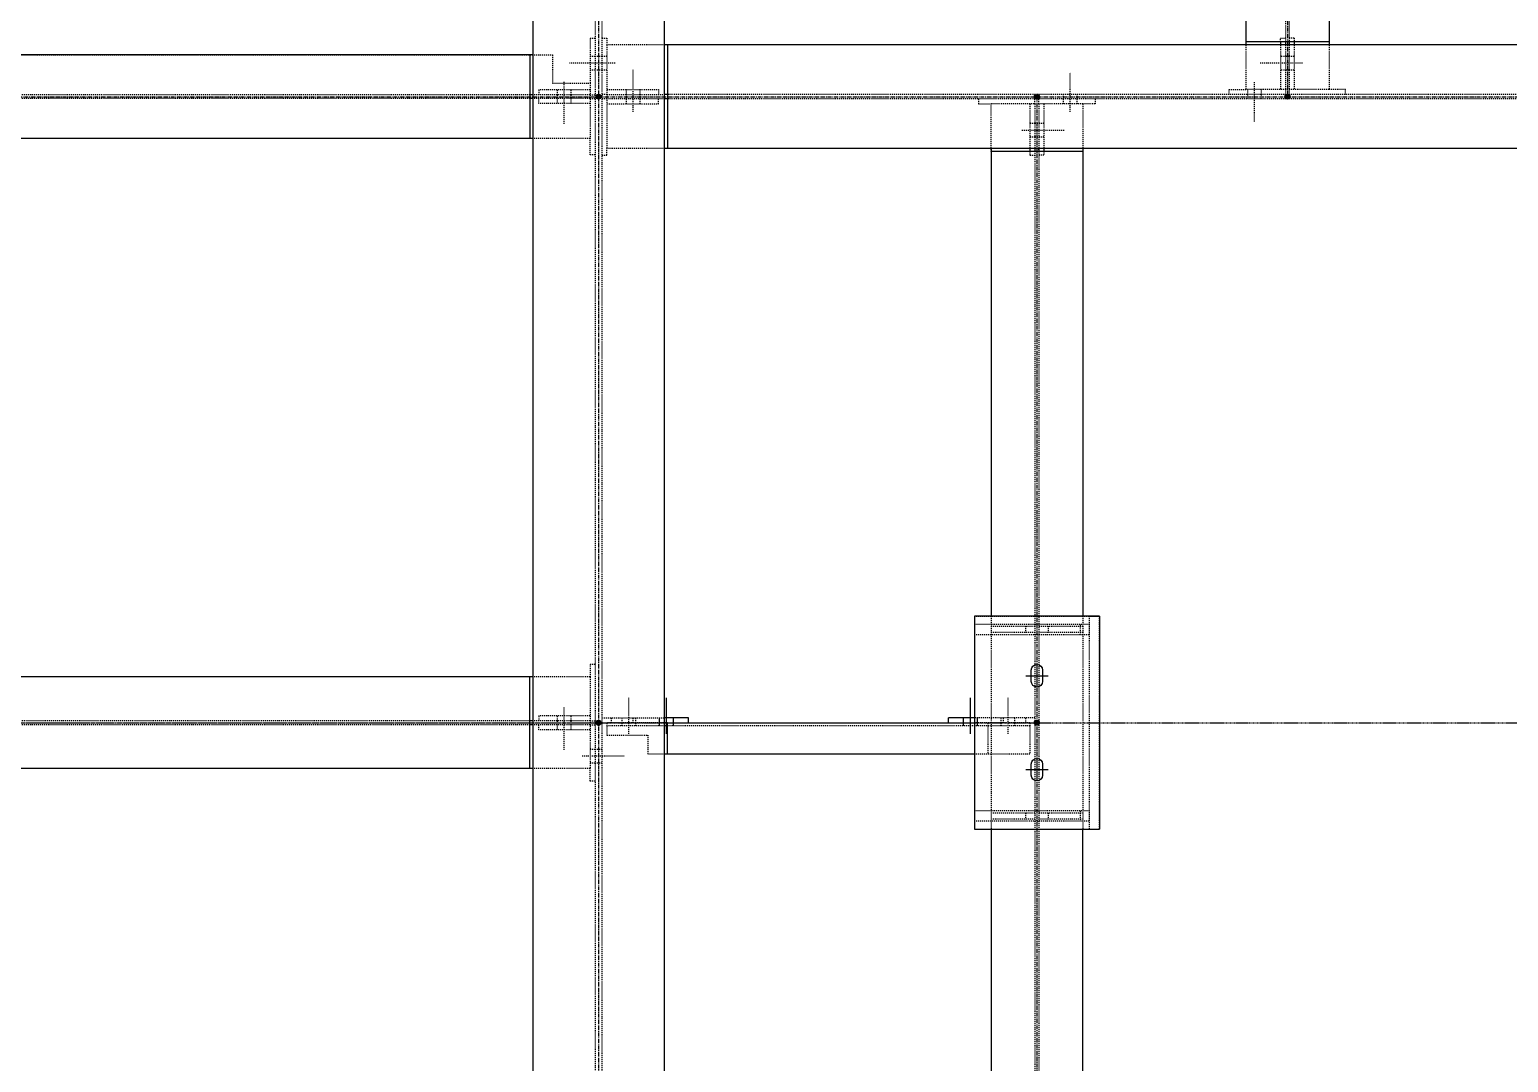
# Model space of a CAD drawing. Header units: millimetres. Extents: x 2102 to 20742, y 12631 to 26594.
# Drawn here: x 11023 to 13385, y 20778 to 22428 of the extents above; entities that cross this region are included whole.
import ezdxf

# ---------------------------------------------------------------- set-up
doc = ezdxf.new("R2010")
doc.units = ezdxf.units.MM
for name, pattern in [('CENTER', [12.7, 7.9375, -1.5875, 1.5875, -1.5875]), ('DXK_LINE_DOT2', [3.9198, 1.9599, -1.9599]), ('DXK_LINE_DOT5', [7.8785, 2.979, -0.9799, 0.9799, -0.9799, 0.9799, -0.9799])]:
    doc.linetypes.add(name, pattern=pattern)
for name, color, linetype in [('1', 7, 'Continuous'), ('2', 7, 'Continuous'), ('4', 7, 'Continuous')]:
    doc.layers.add(name, color=color, linetype=linetype)

# ---------------------------------------------------------------- blocks, each defined once
blk = doc.blocks.new('GridLine-116860372-116906 - 114867')
at = {"layer": '2', "color": 7, "linetype": 'DXK_LINE_DOT5'}
blk.add_line((2535.4, 21320.8), (24512.1, 21320.8), dxfattribs=at)
blk = doc.blocks.new('Part-116860372-114967 - 114867')
at = {"layer": '4', "linetype": 'Continuous'}
for points in [[(15075.6, 25065.8, -1), (15075.6, 25075.8, -1)], [(15075.6, 22565.8, -1), (15075.6, 22575.8, -1)]]:
    blk.add_hatch(color=4, dxfattribs=at).paths.add_polyline_path(points)
at = {"layer": '1', "color": 6, "linetype": 'DXK_LINE_DOT2'}
for p, q in [((14992.3, 25054.1), (14992.3, 24939.6)), ((15158.8, 25054.1), (14992.3, 25054.1)), ((15072, 25054.1), (15072, 23580.8)), ((15079.1, 25054.1), (15079.1, 24939.6)), ((15158.8, 25054.1), (15158.8, 24939.6)), ((15079.1, 24933.3), (15079.1, 22680.6)), ((15072, 23580.8), (15072, 22680.6)), ((14992.3, 22674.4), (14992.3, 22585)), ((15072, 22674.4), (15072, 22585)), ((15079.1, 22674.4), (15079.1, 22585)), ((15158.8, 22674.4), (15158.8, 22585)), ((15158.8, 22585), (14992.3, 22585))]:
    blk.add_line(p, q, dxfattribs=at)
at = {"layer": '2', "color": 2, "linetype": 'Continuous'}
for p, q in [((14992.3, 24939.6), (14992.3, 22674.4)), ((15158.8, 24933.3), (14992.3, 24933.3)), ((15072, 24939.6), (15072, 24933.3)), ((15079.1, 24939.6), (15079.1, 24933.3)), ((15158.8, 24939.6), (15158.8, 22674.4)), ((15158.8, 22680.6), (14992.3, 22680.6)), ((15072, 22680.6), (15072, 22674.4)), ((15079.1, 22680.6), (15079.1, 22674.4))]:
    blk.add_line(p, q, dxfattribs=at)
at = {"layer": '4', "color": 4, "linetype": 'CENTER'}
blk.add_line((15075.6, 25070.8), (15075.6, 22570.8), dxfattribs=at)
at = {"layer": '4', "color": 4, "linetype": 'Continuous'}
for centre in [(15075.6, 25070.8), (15075.6, 22570.8)]:
    blk.add_circle(centre, 5, dxfattribs=at)
blk = doc.blocks.new('Part-116860372-114946 - 114867')
at = {"layer": '1', "color": 6, "linetype": 'DXK_LINE_DOT2'}
for p, q in [((13707.3, 24933.3), (13707.3, 19233.3)), ((13693.8, 24329.8), (13693.8, 19233.3))]:
    blk.add_line(p, q, dxfattribs=at)
at = {"layer": '2', "color": 2, "linetype": 'Continuous'}
for p, q in [((13569.3, 24933.3), (13569.3, 19227.1)), ((13831.8, 19227.1), (13831.8, 24933.3))]:
    blk.add_line(p, q, dxfattribs=at)
at = {"layer": '4', "color": 4, "linetype": 'CENTER'}
blk.add_line((13700.6, 25070.8), (13700.6, 19070.8), dxfattribs=at)
blk = doc.blocks.new('Part-116860372-114943 - 114867')
at = {"layer": '4', "linetype": 'Continuous'}
blk.add_hatch(color=4, dxfattribs=at).paths.add_polyline_path([(13700.6, 21315.8, -1), (13700.6, 21325.8, -1)])
at = {"layer": '1', "color": 6, "linetype": 'DXK_LINE_DOT2'}
for p, q in [((13683.8, 21412.3), (13569.3, 21412.3)), ((13683.8, 21412.3), (13683.8, 21229.3)), ((13563.1, 21316.9), (9958.1, 21316.9)), ((13683.8, 21324.8), (12442, 21324.8)), ((13683.8, 21316.9), (13569.3, 21316.9)), ((13683.8, 21229.3), (13563.1, 21229.3))]:
    blk.add_line(p, q, dxfattribs=at)
at = {"layer": '2', "color": 2, "linetype": 'Continuous'}
for p, q in [((13569.3, 21412.3), (9958.1, 21412.3)), ((13563.1, 21229.3), (13563.1, 21412.3)), ((13569.3, 21324.8), (13563.1, 21324.8)), ((13569.3, 21316.9), (13563.1, 21316.9)), ((13569.3, 21229.3), (9958.1, 21229.3))]:
    blk.add_line(p, q, dxfattribs=at)
at = {"layer": '4', "color": 4, "linetype": 'CENTER'}
blk.add_line((9575.6, 21320.8), (13700.6, 21320.8), dxfattribs=at)
at = {"layer": '4', "color": 4, "linetype": 'Continuous'}
blk.add_circle((13700.6, 21320.8), 5, dxfattribs=at)
blk = doc.blocks.new('Part-116860372-114950 - 114867')
at = {"layer": '4', "linetype": 'Continuous'}
for points in [[(12325.6, 22565.8, -1), (12325.6, 22575.8, -1)], [(13700.6, 22565.8, -1), (13700.6, 22575.8, -1)]]:
    blk.add_hatch(color=4, dxfattribs=at).paths.add_polyline_path(points)
at = {"layer": '1', "color": 6, "linetype": 'DXK_LINE_DOT2'}
for p, q in [((12417.1, 22654.1), (12339.5, 22654.1)), ((12339.5, 22487.6), (12339.5, 22654.1)), ((12423.3, 22654.1), (13608.8, 22654.1)), ((13608.8, 22654.1), (13608.8, 22597.8)), ((13608.8, 22597.8), (13683.8, 22597.8)), ((13683.8, 22597.8), (13683.8, 22487.6)), ((12417.1, 22574.4), (12339.5, 22574.4)), ((12417.1, 22567.3), (12339.5, 22567.3)), ((13563.1, 22574.4), (12423.3, 22574.4)), ((13563.1, 22567.3), (12423.3, 22567.3)), ((13683.8, 22574.4), (13569.3, 22574.4)), ((13683.8, 22567.3), (13569.3, 22567.3)), ((12417.1, 22487.6), (12339.5, 22487.6)), ((13683.8, 22487.6), (13569.3, 22487.6))]:
    blk.add_line(p, q, dxfattribs=at)
at = {"layer": '2', "color": 2, "linetype": 'Continuous'}
for p, q in [((13569.3, 22654.1), (12417.1, 22654.1)), ((12423.3, 22654.1), (12423.3, 22487.6)), ((13563.1, 22654.1), (13563.1, 22487.6)), ((12423.3, 22574.4), (12417.1, 22574.4)), ((12423.3, 22567.3), (12417.1, 22567.3)), ((13569.3, 22574.4), (13563.1, 22574.4)), ((13569.3, 22567.3), (13563.1, 22567.3)), ((13569.3, 22487.6), (12417.1, 22487.6))]:
    blk.add_line(p, q, dxfattribs=at)
at = {"layer": '4', "color": 4, "linetype": 'CENTER'}
blk.add_line((12325.6, 22570.8), (13700.6, 22570.8), dxfattribs=at)
at = {"layer": '4', "color": 4, "linetype": 'Continuous'}
for centre in [(12325.6, 22570.8), (13700.6, 22570.8)]:
    blk.add_circle(centre, 5, dxfattribs=at)
blk = doc.blocks.new('Part-116860372-116410 - 114867')
at = {"layer": '1', "color": 6, "linetype": 'DXK_LINE_DOT2'}
for p, q in [((14579.5, 21140.8), (14667.1, 21140.8)), ((14598.3, 21140.8), (14598.3, 21128.3)), ((14667.1, 21128.3), (14579.5, 21128.3))]:
    blk.add_line(p, q, dxfattribs=at)
blk = doc.blocks.new('Part-116860372-114966 - 114867')
at = {"layer": '4', "linetype": 'Continuous'}
blk.add_hatch(color=4, dxfattribs=at).paths.add_polyline_path([(13700.6, 22565.8, -1), (13700.6, 22575.8, -1)])
at = {"layer": '1', "color": 6, "linetype": 'DXK_LINE_DOT2'}
for p, q in [((13717.3, 22674.4), (13717.3, 22467.3)), ((13831.8, 22674.4), (13717.3, 22674.4)), ((13717.3, 22575), (13831.8, 22575)), ((13831.8, 22566.6), (13717.3, 22566.6)), ((17706.8, 22575), (13838.1, 22575)), ((17706.8, 22566.6), (13838.1, 22566.6)), ((13831.8, 22467.3), (13717.3, 22467.3))]:
    blk.add_line(p, q, dxfattribs=at)
at = {"layer": '2', "color": 2, "linetype": 'Continuous'}
for p, q in [((15613.1, 22674.4), (13831.8, 22674.4)), ((13838.1, 22674.4), (13838.1, 22467.3)), ((13838.1, 22575), (13831.8, 22575)), ((13838.1, 22566.6), (13831.8, 22566.6)), ((15613.1, 22467.3), (13831.8, 22467.3))]:
    blk.add_line(p, q, dxfattribs=at)
at = {"layer": '4', "color": 4, "linetype": 'CENTER'}
blk.add_line((13700.6, 22570.8), (17825.6, 22570.8), dxfattribs=at)
at = {"layer": '4', "color": 4, "linetype": 'Continuous'}
blk.add_circle((13700.6, 22570.8), 5, dxfattribs=at)
blk = doc.blocks.new('Part-116860372-114971 - 114867')
at = {"layer": '4', "linetype": 'Continuous'}
for points in [[(14575.6, 22565.8, -1), (14575.6, 22575.8, -1)], [(14575.6, 19940.8, -1), (14575.6, 19950.8, -1)]]:
    blk.add_hatch(color=4, dxfattribs=at).paths.add_polyline_path(points)
at = {"layer": '1', "color": 6, "linetype": 'DXK_LINE_DOT2'}
for p, q in [((14484.1, 22461), (14484.1, 22556.6)), ((14667.1, 22556.6), (14484.1, 22556.6)), ((14571.6, 22556.6), (14571.6, 21320.8)), ((14579.5, 22556.6), (14579.5, 22467.3)), ((14667.1, 22556.6), (14667.1, 22461)), ((14579.5, 22461), (14579.5, 20043.6)), ((14484.1, 21533.3), (14484.1, 21108.3)), ((14667.1, 21533.3), (14667.1, 21108.3)), ((14571.6, 21320.8), (14571.6, 20043.6)), ((14571.6, 20037.3), (14571.6, 19959.8)), ((14579.5, 20037.3), (14579.5, 19959.8)), ((14579.5, 19959.8), (14571.6, 19959.8))]:
    blk.add_line(p, q, dxfattribs=at)
at = {"layer": '2', "color": 2, "linetype": 'Continuous'}
for p, q in [((14484.1, 22467.3), (14484.1, 21533.3)), ((14571.6, 22467.3), (14571.6, 22461)), ((14579.5, 22467.3), (14579.5, 22461)), ((14667.1, 22467.3), (14667.1, 21533.3)), ((14667.1, 22461), (14484.1, 22461)), ((14484.1, 21108.3), (14484.1, 20043.6)), ((14667.1, 20043.6), (14667.1, 21108.3)), ((14484.1, 20043.6), (14667.1, 20043.6)), ((14571.6, 20043.6), (14571.6, 20037.3)), ((14579.5, 20043.6), (14579.5, 20037.3))]:
    blk.add_line(p, q, dxfattribs=at)
at = {"layer": '4', "color": 4, "linetype": 'CENTER'}
blk.add_line((14575.6, 22570.8), (14575.6, 19945.8), dxfattribs=at)
at = {"layer": '4', "color": 4, "linetype": 'Continuous'}
for centre in [(14575.6, 22570.8), (14575.6, 19945.8)]:
    blk.add_circle(centre, 5, dxfattribs=at)
blk = doc.blocks.new('Part-116860372-115050 - 114867')
at = {"layer": '4', "linetype": 'Continuous'}
for points in [[(13700.6, 21315.8, -1), (13700.6, 21325.8, -1)], [(14575.6, 21315.8, -1), (14575.6, 21325.8, -1)]]:
    blk.add_hatch(color=4, dxfattribs=at).paths.add_polyline_path(points)
at = {"layer": '1', "color": 6, "linetype": 'DXK_LINE_DOT2'}
for p, q in [((13717.3, 21320.8), (13717.3, 21295.8)), ((13838.1, 21320.8), (13717.3, 21320.8)), ((13831.8, 21314.6), (13717.3, 21314.6)), ((14561.6, 21314.6), (13838.1, 21314.6)), ((14561.6, 21320.8), (14450.6, 21320.8)), ((14477.8, 21320.8), (14477.8, 21258.3)), ((14561.6, 21320.8), (14561.6, 21258.3)), ((13717.3, 21295.8), (13798.6, 21295.8)), ((13798.6, 21295.8), (13798.6, 21258.3)), ((13831.8, 21258.3), (13798.6, 21258.3)), ((14561.6, 21258.3), (14450.6, 21258.3))]:
    blk.add_line(p, q, dxfattribs=at)
at = {"layer": '2', "color": 2, "linetype": 'Continuous'}
for p, q in [((13838.1, 21314.6), (13831.8, 21314.6)), ((13838.1, 21258.3), (13838.1, 21320.8)), ((13838.1, 21320.8), (14450.6, 21320.8)), ((14450.6, 21258.3), (13831.8, 21258.3))]:
    blk.add_line(p, q, dxfattribs=at)
at = {"layer": '4', "color": 4, "linetype": 'CENTER'}
for p, q in [((13700.6, 21320.8), (13717.3, 21320.8)), ((13838.1, 21320.8), (14450.6, 21320.8)), ((14561.6, 21320.8), (14575.6, 21320.8))]:
    blk.add_line(p, q, dxfattribs=at)
at = {"layer": '4', "color": 4, "linetype": 'Continuous'}
for centre in [(13700.6, 21320.8), (14575.6, 21320.8)]:
    blk.add_circle(centre, 5, dxfattribs=at)
blk = doc.blocks.new('Bolt-116860372-115752 - 114867')
at = {"layer": '1', "color": 1, "linetype": 'DXK_LINE_DOT2'}
for p, q in [((14517.9, 21298.3), (14517.9, 21370.8)), ((14504.1, 21320.8), (14504.1, 21330.8)), ((14504.1, 21314.6), (14504.1, 21320.8)), ((14531.6, 21320.8), (14531.6, 21330.8)), ((14531.6, 21314.6), (14531.6, 21320.8))]:
    blk.add_line(p, q, dxfattribs=at)
at = {"layer": '2', "color": 1, "linetype": 'Continuous'}
for p, q in [((14442.9, 21298.3), (14442.9, 21370.8)), ((14429.1, 21320.8), (14429.1, 21330.8)), ((14429.1, 21314.6), (14429.1, 21320.8)), ((14456.6, 21320.8), (14456.6, 21330.8)), ((14456.6, 21314.6), (14456.6, 21320.8))]:
    blk.add_line(p, q, dxfattribs=at)
blk = doc.blocks.new('Bolt-116860372-115754 - 114867')
at = {"layer": '1', "color": 1, "linetype": 'DXK_LINE_DOT2'}
for p, q in [((13761.1, 21298.3), (13761.1, 21370.8)), ((13747.3, 21320.8), (13747.3, 21330.8)), ((13747.3, 21314.6), (13747.3, 21320.8)), ((13774.8, 21320.8), (13774.8, 21330.8)), ((13774.8, 21314.6), (13774.8, 21320.8))]:
    blk.add_line(p, q, dxfattribs=at)
at = {"layer": '2', "color": 1, "linetype": 'Continuous'}
for p, q in [((13836.1, 21298.3), (13836.1, 21370.8)), ((13822.3, 21320.8), (13822.3, 21330.8)), ((13822.3, 21314.6), (13822.3, 21320.8)), ((13849.8, 21320.8), (13849.8, 21330.8)), ((13849.8, 21314.6), (13849.8, 21320.8))]:
    blk.add_line(p, q, dxfattribs=at)
blk = doc.blocks.new('Part-116860372-116407 - 114867')
at = {"layer": '1', "color": 6, "linetype": 'DXK_LINE_DOT2'}
for p, q in [((14484.1, 21513.3), (14571.6, 21513.3)), ((14571.6, 21500.8), (14484.1, 21500.8)), ((14552.9, 21513.3), (14552.9, 21500.8))]:
    blk.add_line(p, q, dxfattribs=at)
blk = doc.blocks.new('Part-116860372-116409 - 114867')
at = {"layer": '1', "color": 6, "linetype": 'DXK_LINE_DOT2'}
for p, q in [((14484.1, 21140.8), (14571.6, 21140.8)), ((14552.9, 21140.8), (14552.9, 21128.3)), ((14571.6, 21128.3), (14484.1, 21128.3))]:
    blk.add_line(p, q, dxfattribs=at)
blk = doc.blocks.new('Part-116860372-115472 - 114867')
at = {"layer": '1', "color": 6, "linetype": 'DXK_LINE_DOT2'}
for p, q in [((15089.1, 22687.5), (15079.1, 22687.5)), ((15079.1, 22680.6), (15079.1, 22674.4)), ((15089.1, 22687.5), (15089.1, 22680.6)), ((15089.1, 22674.4), (15089.1, 22585)), ((15079.1, 22585), (15079.1, 22575)), ((15191.6, 22585), (15158.8, 22585)), ((15191.6, 22575), (15191.6, 22585))]:
    blk.add_line(p, q, dxfattribs=at)
at = {"layer": '2', "color": 2, "linetype": 'Continuous'}
blk.add_line((15089.1, 22680.6), (15089.1, 22674.4), dxfattribs=at)
blk = doc.blocks.new('Part-116860372-115498 - 114867')
at = {"layer": '1', "color": 6, "linetype": 'DXK_LINE_DOT2'}
for p, q in [((13717.3, 22566.6), (13707.3, 22566.6)), ((13717.3, 22556.6), (13819.8, 22556.6)), ((13819.8, 22556.6), (13819.8, 22566.6)), ((13717.3, 22454.1), (13717.3, 22467.3)), ((13707.3, 22454.1), (13717.3, 22454.1))]:
    blk.add_line(p, q, dxfattribs=at)
blk = doc.blocks.new('Part-116860372-115504 - 114867')
at = {"layer": '1', "color": 6, "linetype": 'DXK_LINE_DOT2'}
for p, q in [((14459.1, 22566.6), (14459.1, 22556.6)), ((14459.1, 22556.6), (14484.1, 22556.6)), ((14561.6, 22556.6), (14561.6, 22467.3)), ((14571.6, 22556.6), (14571.6, 22566.6)), ((14561.6, 22461), (14561.6, 22454.1)), ((14561.6, 22454.1), (14571.6, 22454.1))]:
    blk.add_line(p, q, dxfattribs=at)
at = {"layer": '2', "color": 2, "linetype": 'Continuous'}
blk.add_line((14561.6, 22467.3), (14561.6, 22461), dxfattribs=at)
blk = doc.blocks.new('Bolt-116860372-115480 - 114867')
at = {"layer": '1', "color": 1, "linetype": 'DXK_LINE_DOT2'}
for p, q in [((14995.8, 22585), (14995.8, 22575)), ((15009.5, 22599.6), (15009.5, 22520.8)), ((15023.3, 22585), (15023.3, 22575)), ((14995.8, 22575), (14995.8, 22566.6)), ((15023.3, 22575), (15023.3, 22566.6))]:
    blk.add_line(p, q, dxfattribs=at)
blk = doc.blocks.new('Part-116860372-115471 - 114867')
at = {"layer": '1', "color": 6, "linetype": 'DXK_LINE_DOT2'}
for p, q in [((15062, 22680.6), (15062, 22687.5)), ((15062, 22687.5), (15072, 22687.5)), ((15062, 22674.4), (15062, 22585)), ((15072, 22680.6), (15072, 22674.4)), ((14959.5, 22575), (14959.5, 22585)), ((14959.5, 22585), (14992.3, 22585)), ((15072, 22585), (15072, 22575))]:
    blk.add_line(p, q, dxfattribs=at)
at = {"layer": '2', "color": 2, "linetype": 'Continuous'}
blk.add_line((15062, 22680.6), (15062, 22674.4), dxfattribs=at)
blk = doc.blocks.new('Bolt-116860372-115473 - 114867')
at = {"layer": '1', "color": 1, "linetype": 'DXK_LINE_DOT2'}
for p, q in [((15072, 22651.3), (15062, 22651.3)), ((15079.1, 22651.3), (15072, 22651.3)), ((15089.1, 22651.3), (15079.1, 22651.3)), ((15105.4, 22637.5), (15020.4, 22637.5)), ((15072, 22623.8), (15062, 22623.8)), ((15079.1, 22623.8), (15072, 22623.8)), ((15089.1, 22623.8), (15079.1, 22623.8))]:
    blk.add_line(p, q, dxfattribs=at)
blk = doc.blocks.new('Part-116860372-115497 - 114867')
at = {"layer": '1', "color": 6, "linetype": 'DXK_LINE_DOT2'}
for p, q in [((13707.3, 22687.5), (13717.3, 22687.5)), ((13717.3, 22687.5), (13717.3, 22674.4)), ((13717.3, 22585), (13819.8, 22585)), ((13819.8, 22585), (13819.8, 22575)), ((13717.3, 22575), (13707.3, 22575))]:
    blk.add_line(p, q, dxfattribs=at)
blk = doc.blocks.new('Bolt-116860372-115499 - 114867')
at = {"layer": '1', "color": 1, "linetype": 'DXK_LINE_DOT2'}
for p, q in [((13769.8, 22540.4), (13769.8, 22625.4)), ((13756.1, 22575), (13756.1, 22585)), ((13783.6, 22575), (13783.6, 22585)), ((13756.1, 22566.6), (13756.1, 22575)), ((13756.1, 22556.6), (13756.1, 22566.6)), ((13783.6, 22566.6), (13783.6, 22575)), ((13783.6, 22556.6), (13783.6, 22566.6))]:
    blk.add_line(p, q, dxfattribs=at)
blk = doc.blocks.new('Bolt-116860372-115501 - 114867')
at = {"layer": '1', "color": 1, "linetype": 'DXK_LINE_DOT2'}
for p, q in [((13693.8, 22651.3), (13683.8, 22651.3)), ((13707.3, 22651.3), (13693.8, 22651.3)), ((13717.3, 22651.3), (13707.3, 22651.3)), ((13733.6, 22637.5), (13642.3, 22637.5)), ((13693.8, 22623.8), (13683.8, 22623.8)), ((13707.3, 22623.8), (13693.8, 22623.8)), ((13717.3, 22623.8), (13707.3, 22623.8))]:
    blk.add_line(p, q, dxfattribs=at)
blk = doc.blocks.new('Part-116860372-115503 - 114867')
at = {"layer": '1', "color": 6, "linetype": 'DXK_LINE_DOT2'}
for p, q in [((14579.5, 22556.6), (14579.5, 22566.6)), ((14589.5, 22556.6), (14589.5, 22467.3)), ((14692, 22556.6), (14667.1, 22556.6)), ((14692, 22566.6), (14692, 22556.6)), ((14579.5, 22461), (14579.5, 22467.3)), ((14589.5, 22454.1), (14579.5, 22454.1)), ((14589.5, 22461), (14589.5, 22454.1))]:
    blk.add_line(p, q, dxfattribs=at)
at = {"layer": '2', "color": 2, "linetype": 'Continuous'}
blk.add_line((14589.5, 22467.3), (14589.5, 22461), dxfattribs=at)
blk = doc.blocks.new('Bolt-116860372-115505 - 114867')
at = {"layer": '1', "color": 1, "linetype": 'DXK_LINE_DOT2'}
for p, q in [((14545.4, 22504.1), (14630.4, 22504.1)), ((14561.6, 22517.9), (14571.6, 22517.9)), ((14571.6, 22517.9), (14579.5, 22517.9)), ((14579.5, 22517.9), (14589.5, 22517.9)), ((14561.6, 22490.4), (14571.6, 22490.4)), ((14571.6, 22490.4), (14579.5, 22490.4)), ((14579.5, 22490.4), (14589.5, 22490.4))]:
    blk.add_line(p, q, dxfattribs=at)
blk = doc.blocks.new('Part-116860372-115882 - 114867')
at = {"layer": '1', "color": 6, "linetype": 'DXK_LINE_DOT2'}
for p, q in [((13693.8, 21437.3), (13683.8, 21437.3)), ((13683.8, 21437.3), (13683.8, 21412.3)), ((13683.8, 21334.8), (13581.3, 21334.8)), ((13581.3, 21334.8), (13581.3, 21324.8)), ((13683.8, 21324.8), (13693.8, 21324.8))]:
    blk.add_line(p, q, dxfattribs=at)
blk = doc.blocks.new('Bolt-116860372-115526 - 114867')
at = {"layer": '1', "color": 1, "linetype": 'DXK_LINE_DOT2'}
for p, q in [((14642, 22540.4), (14642, 22619.1)), ((14628.3, 22566.6), (14628.3, 22575)), ((14628.3, 22556.6), (14628.3, 22566.6)), ((14655.8, 22566.6), (14655.8, 22575)), ((14655.8, 22556.6), (14655.8, 22566.6))]:
    blk.add_line(p, q, dxfattribs=at)
blk = doc.blocks.new('Part-116860372-115561 - 114867')
at = {"layer": '1', "color": 6, "linetype": 'DXK_LINE_DOT2'}
for p, q in [((13581.3, 22557.3), (13581.3, 22567.3)), ((13683.8, 22557.3), (13581.3, 22557.3)), ((13683.8, 22567.3), (13693.8, 22567.3)), ((13683.8, 22454.8), (13683.8, 22487.6)), ((13693.8, 22454.8), (13683.8, 22454.8))]:
    blk.add_line(p, q, dxfattribs=at)
blk = doc.blocks.new('Part-116860372-115562 - 114867')
at = {"layer": '1', "color": 6, "linetype": 'DXK_LINE_DOT2'}
for p, q in [((13693.8, 22686.9), (13683.8, 22686.9)), ((13683.8, 22686.9), (13683.8, 22597.8)), ((13683.8, 22584.4), (13581.3, 22584.4)), ((13581.3, 22584.4), (13581.3, 22574.4)), ((13683.8, 22574.4), (13693.8, 22574.4))]:
    blk.add_line(p, q, dxfattribs=at)
blk = doc.blocks.new('Bolt-116860372-115563 - 114867')
at = {"layer": '1', "color": 1, "linetype": 'DXK_LINE_DOT2'}
for p, q in [((13617.6, 22584.4), (13617.6, 22574.4)), ((13631.3, 22600.6), (13631.3, 22515.6)), ((13645.1, 22584.4), (13645.1, 22574.4)), ((13617.6, 22574.4), (13617.6, 22567.3)), ((13617.6, 22567.3), (13617.6, 22557.3)), ((13645.1, 22574.4), (13645.1, 22567.3)), ((13645.1, 22567.3), (13645.1, 22557.3))]:
    blk.add_line(p, q, dxfattribs=at)
blk = doc.blocks.new('Part-116860372-116383 - 114867')
at = {"layer": '1', "color": 6, "linetype": 'DXK_LINE_DOT2'}
for p, q in [((14680.6, 21517.1), (14450.6, 21517.1)), ((14450.6, 21517.1), (14450.6, 21497.1)), ((14450.6, 21497.1), (14680.6, 21497.1)), ((14661.8, 21517.1), (14661.8, 21497.1)), ((14680.6, 21497.1), (14680.6, 21517.1))]:
    blk.add_line(p, q, dxfattribs=at)
blk = doc.blocks.new('Part-116860372-115751 - 114867')
at = {"layer": '1', "color": 6, "linetype": 'DXK_LINE_DOT2'}
for p, q in [((14399.2, 21320.8), (14399.2, 21330.8)), ((14571.6, 21330.8), (14450.6, 21330.8)), ((14509.1, 21320.8), (14509.1, 21330.8)), ((14552.9, 21330.8), (14552.9, 21320.8))]:
    blk.add_line(p, q, dxfattribs=at)
at = {"layer": '2', "color": 2, "linetype": 'Continuous'}
for p in [(14450.6, 21330.8), (14399.1, 21320.8)]:
    blk.add_line(p, (14399.1, 21330.8), dxfattribs=at)
blk = doc.blocks.new('Bolt-116860372-115883 - 114867')
at = {"layer": '1', "color": 1, "linetype": 'DXK_LINE_DOT2'}
for p, q in [((13631.3, 21351), (13631.3, 21266)), ((13617.6, 21334.8), (13617.6, 21324.8)), ((13617.6, 21324.8), (13617.6, 21316.9)), ((13617.6, 21316.9), (13617.6, 21306.9)), ((13645.1, 21334.8), (13645.1, 21324.8)), ((13645.1, 21324.8), (13645.1, 21316.9)), ((13645.1, 21316.9), (13645.1, 21306.9))]:
    blk.add_line(p, q, dxfattribs=at)
blk = doc.blocks.new('Part-116860372-115753 - 114867')
at = {"layer": '1', "color": 6, "linetype": 'DXK_LINE_DOT2'}
for p, q in [((13707.3, 21330.8), (13831.8, 21330.8)), ((13726.1, 21320.8), (13726.1, 21330.8)), ((13769.8, 21320.8), (13769.8, 21330.8)), ((13879.8, 21320.8), (13879.8, 21330.8))]:
    blk.add_line(p, q, dxfattribs=at)
at = {"layer": '2', "color": 2, "linetype": 'Continuous'}
for p, q in [((13879.8, 21330.8), (13831.8, 21330.8)), ((13838.1, 21320.8), (13831.8, 21320.8)), ((13879.8, 21320.8), (13879.8, 21330.8))]:
    blk.add_line(p, q, dxfattribs=at)
blk = doc.blocks.new('Part-116860372-115881 - 114867')
at = {"layer": '1', "color": 6, "linetype": 'DXK_LINE_DOT2'}
for p, q in [((13581.3, 21306.9), (13581.3, 21316.9)), ((13683.8, 21316.9), (13693.8, 21316.9)), ((13683.8, 21306.9), (13581.3, 21306.9)), ((13683.8, 21204.4), (13683.8, 21229.3)), ((13693.8, 21204.4), (13683.8, 21204.4))]:
    blk.add_line(p, q, dxfattribs=at)
blk = doc.blocks.new('Bolt-116860372-115884 - 114867')
at = {"layer": '1', "color": 1, "linetype": 'DXK_LINE_DOT2'}
for p, q in [((13683.8, 21268.1), (13693.8, 21268.1)), ((13693.8, 21268.1), (13707.3, 21268.1)), ((13667.6, 21254.4), (13752.6, 21254.4)), ((13683.8, 21240.6), (13693.8, 21240.6)), ((13693.8, 21240.6), (13707.3, 21240.6))]:
    blk.add_line(p, q, dxfattribs=at)
blk = doc.blocks.new('Part-116860372-116408 - 114867')
at = {"layer": '1', "color": 6, "linetype": 'DXK_LINE_DOT2'}
for p, q in [((14579.5, 21513.3), (14667.1, 21513.3)), ((14667.1, 21500.8), (14579.5, 21500.8)), ((14598.3, 21513.3), (14598.3, 21500.8))]:
    blk.add_line(p, q, dxfattribs=at)
blk = doc.blocks.new('Bolt-116860372-116384 - 114867')
at = {"layer": '2', "color": 1, "linetype": 'Continuous'}
for p, q in [((14565.2, 21430.1), (14567.6, 21433.8)), ((14567.6, 21433.8), (14571.3, 21436.2)), ((14571.3, 21436.2), (14575.6, 21437.1)), ((14575.6, 21437.1), (14575.6, 21437.1)), ((14575.6, 21437.1), (14579.9, 21436.2)), ((14575.6, 21437.1), (14575.6, 21392.1)), ((14579.9, 21436.2), (14583.5, 21433.8)), ((14583.5, 21433.8), (14586, 21430.1)), ((14553.1, 21414.6), (14598.1, 21414.6)), ((14564.3, 21425.8), (14565.2, 21430.1)), ((14564.3, 21403.3), (14564.3, 21425.8)), ((14565.2, 21399), (14564.3, 21403.3)), ((14586, 21430.1), (14586.8, 21425.8)), ((14586.8, 21403.3), (14586, 21399)), ((14586.8, 21425.8), (14586.8, 21403.3)), ((14567.6, 21395.4), (14565.2, 21399)), ((14571.3, 21392.9), (14567.6, 21395.4)), ((14575.6, 21392.1), (14571.3, 21392.9)), ((14579.9, 21392.9), (14575.6, 21392.1)), ((14575.6, 21392.1), (14575.6, 21392.1)), ((14583.5, 21395.4), (14579.9, 21392.9)), ((14586, 21399), (14583.5, 21395.4)), ((14553.1, 21227.1), (14598.1, 21227.1)), ((14564.3, 21238.3), (14565.2, 21242.6)), ((14564.3, 21215.8), (14564.3, 21238.3)), ((14565.2, 21242.6), (14567.6, 21246.3)), ((14567.6, 21246.3), (14571.3, 21248.7)), ((14571.3, 21248.7), (14575.6, 21249.6)), ((14575.6, 21249.6), (14575.6, 21249.6)), ((14575.6, 21249.6), (14579.9, 21248.7)), ((14575.6, 21249.6), (14575.6, 21204.6)), ((14579.9, 21248.7), (14583.5, 21246.3)), ((14583.5, 21246.3), (14586, 21242.6)), ((14586, 21242.6), (14586.8, 21238.3)), ((14586.8, 21238.3), (14586.8, 21215.8)), ((14565.2, 21211.5), (14564.3, 21215.8)), ((14567.6, 21207.9), (14565.2, 21211.5)), ((14571.3, 21205.4), (14567.6, 21207.9)), ((14575.6, 21204.6), (14571.3, 21205.4)), ((14579.9, 21205.4), (14575.6, 21204.6)), ((14575.6, 21204.6), (14575.6, 21204.6)), ((14583.6, 21207.9), (14579.9, 21205.4)), ((14586, 21211.5), (14583.6, 21207.9)), ((14586.8, 21215.8), (14586, 21211.5))]:
    blk.add_line(p, q, dxfattribs=at)
blk = doc.blocks.new('Part-116860372-116380 - 114867')
at = {"layer": '1', "color": 6, "linetype": 'DXK_LINE_DOT2'}
for p, q in [((14680.6, 21108.3), (14680.6, 21533.3)), ((14680.6, 21533.3), (14700.6, 21533.3)), ((14700.6, 21108.3), (14700.6, 21533.3)), ((14680.6, 21108.3), (14700.6, 21108.3))]:
    blk.add_line(p, q, dxfattribs=at)
blk = doc.blocks.new('Part-116860372-116379 - 114867')
at = {"layer": '1', "color": 6, "linetype": 'DXK_LINE_DOT2'}
for p, q in [((14450.6, 21533.3), (14700.6, 21533.3)), ((14450.6, 21533.3), (14450.6, 21108.3)), ((14700.6, 21533.3), (14700.6, 21108.3)), ((14450.6, 21108.3), (14700.6, 21108.3))]:
    blk.add_line(p, q, dxfattribs=at)
blk = doc.blocks.new('Part-116860372-116381 - 114867')
at = {"layer": '1', "color": 6, "linetype": 'DXK_LINE_DOT2'}
for p, q in [((14680.6, 21144.6), (14450.6, 21144.6)), ((14450.6, 21144.6), (14450.6, 21124.6)), ((14661.8, 21144.6), (14661.8, 21124.6)), ((14680.6, 21124.6), (14680.6, 21144.6)), ((14450.6, 21124.6), (14680.6, 21124.6))]:
    blk.add_line(p, q, dxfattribs=at)
blk = doc.blocks.new('Part-116860372-116382 - 114867')
at = {"layer": '2', "color": 2, "linetype": 'Continuous'}
for p, q in [((14700.6, 21533.3), (14450.6, 21533.3)), ((14450.6, 21533.3), (14450.6, 21108.3)), ((14700.6, 21533.3), (14700.6, 21108.3)), ((14450.6, 21108.3), (14700.6, 21108.3))]:
    blk.add_line(p, q, dxfattribs=at)

msp = doc.modelspace()

# ---------------------------------------------------------------- block references
at = {"xscale": 0.8, "yscale": 0.8, "zscale": 0.8}
for name in ['Part-116860372-114946 - 114867', 'Part-116860372-114967 - 114867', 'Part-116860372-115562 - 114867', 'Part-116860372-115497 - 114867', 'Part-116860372-115471 - 114867', 'Part-116860372-115472 - 114867', 'Part-116860372-114966 - 114867', 'Part-116860372-114950 - 114867', 'Bolt-116860372-115501 - 114867', 'Bolt-116860372-115473 - 114867', 'Bolt-116860372-115563 - 114867', 'Bolt-116860372-115499 - 114867', 'Bolt-116860372-115526 - 114867', 'Bolt-116860372-115480 - 114867', 'Part-116860372-114971 - 114867', 'Part-116860372-115561 - 114867', 'Part-116860372-115498 - 114867', 'Part-116860372-115504 - 114867', 'Part-116860372-115503 - 114867', 'Bolt-116860372-115505 - 114867', 'Part-116860372-116379 - 114867', 'Part-116860372-116382 - 114867', 'Part-116860372-116383 - 114867', 'Part-116860372-116407 - 114867', 'Part-116860372-116408 - 114867', 'Part-116860372-116380 - 114867', 'GridLine-116860372-116906 - 114867', 'Part-116860372-115882 - 114867', 'Bolt-116860372-116384 - 114867', 'Part-116860372-114943 - 114867', 'Bolt-116860372-115754 - 114867', 'Bolt-116860372-115752 - 114867', 'Bolt-116860372-115883 - 114867', 'Part-116860372-115753 - 114867', 'Part-116860372-115751 - 114867', 'Part-116860372-115881 - 114867', 'Part-116860372-115050 - 114867', 'Bolt-116860372-115884 - 114867', 'Part-116860372-116381 - 114867', 'Part-116860372-116409 - 114867', 'Part-116860372-116410 - 114867']:
    msp.add_blockref(name, (971.5, 4264.2), dxfattribs=at)

doc.saveas('drawing.dxf')
